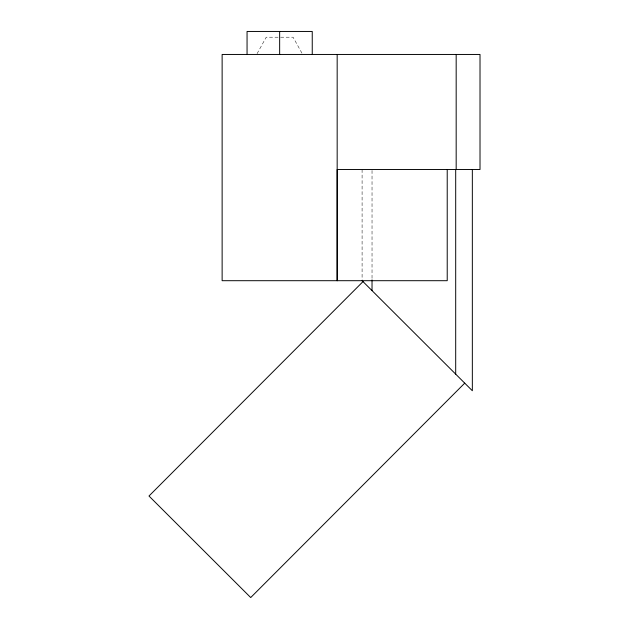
<?xml version="1.0" encoding="UTF-8"?>
<svg xmlns="http://www.w3.org/2000/svg" width="629" height="629" viewBox="0 0 629 629"><rect width="100%" height="100%" fill="white"/><g stroke="black" fill="none" stroke-linecap="round" stroke-linejoin="round"><path stroke-width="0.47" stroke-dasharray="3.15 2.36" d="M257.08 53.677L266.232 37.205L279.653 37.205M280.613 37.205L293.075 37.205L302.219 53.677M372.03 170.475L372.03 278.899M362.092 169.5L362.092 279.724"/><path stroke-width="0.94" d="M337.168 54.456L337.168 280.699L337.168 169.5L480.013 169.5L480.013 54.456L222.131 54.456L222.131 280.699L447.219 280.699L447.219 169.5M363.004 281.603L148.987 496.014L250.712 597.55L464.729 383.14M362.092 280.699L472.34 390.743L472.34 169.5M456.174 54.456L456.174 169.5M455.695 169.5L455.695 374.129M372.03 279.874L372.03 290.622M312.243 54.456L312.243 31.45L247.055 31.45L247.055 54.456M279.653 31.45L279.653 54.456"/></g></svg>
